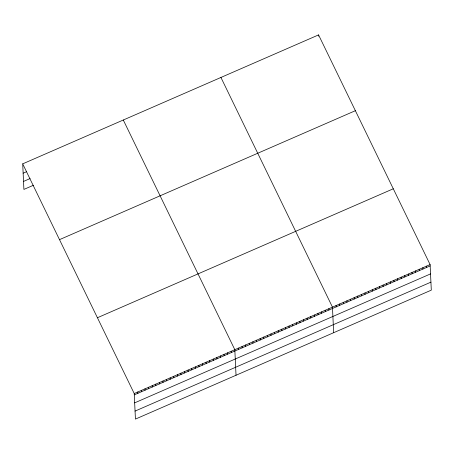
<?xml version="1.0" encoding="UTF-8"?>
<svg xmlns="http://www.w3.org/2000/svg" width="454" height="454" viewBox="0 0 454 454"><rect width="100%" height="100%" fill="white"/><g stroke="black" fill="none" stroke-linecap="round" stroke-linejoin="round"><path stroke-width="0.68" d="M22.7 163.854L318.566 34.907L430.097 264.58L431.3 290.146L135.434 419.093L134.225 393.533L22.7 163.854L23.903 189.42L33.488 185.243M23.137 173.184L26.735 171.618M23.529 181.424L30.117 178.553M59.502 239.65L355.374 110.697M97.423 317.738L393.289 188.79M134.225 393.533L430.097 264.58M134.288 394.861L430.159 265.908M134.668 402.857L430.534 273.904M135.054 411.097L430.925 282.144M220.933 77.458L332.459 307.137L333.662 332.697M123.295 120.015L234.82 349.688L236.029 375.254M426.476 266.158L426.539 267.485M422.861 267.735L422.924 269.063M419.246 269.307L419.309 270.635M415.631 270.885L415.694 272.213M412.016 272.462L412.079 273.79M408.396 274.034L408.458 275.362M404.781 275.612L404.843 276.94M401.166 277.19L401.228 278.518M397.551 278.767L397.613 280.095M393.93 280.339L393.998 281.667M390.315 281.917L390.378 283.245M386.7 283.495L386.763 284.823M383.085 285.067L383.148 286.395M379.47 286.644L379.533 287.972M375.85 288.222L375.912 289.55M372.235 289.8L372.297 291.127M368.62 291.372L368.682 292.699M365.005 292.949L365.067 294.277M361.39 294.527L361.452 295.855M357.769 296.099L357.831 297.432M354.154 297.676L354.216 299.004M350.539 299.254L350.601 300.582M346.924 300.832L346.987 302.16M343.309 302.404L343.372 303.732M339.688 303.981L339.751 305.309M336.074 305.559L336.136 306.887M318.566 34.907L318.629 36.235M328.844 308.709L328.906 310.037M325.229 310.286L325.291 311.614M321.608 311.864L321.67 313.192M317.993 313.436L318.055 314.764M314.378 315.014L314.44 316.342M310.763 316.591L310.825 317.919M307.142 318.169L307.205 319.497M303.527 319.741L303.59 321.069M299.912 321.319L299.975 322.646M296.297 322.896L296.36 324.224M292.682 324.468L292.745 325.796M289.062 326.046L289.124 327.374M285.447 327.623L285.509 328.951M281.832 329.201L281.894 330.529M278.217 330.773L278.279 332.101M274.602 332.351L274.664 333.679M270.981 333.928L271.044 335.256M267.366 335.5L267.429 336.834M263.751 337.078L263.814 338.406M260.136 338.656L260.199 339.984M256.521 340.233L256.584 341.561M252.901 341.805L252.963 343.133M249.286 343.383L249.348 344.711M245.671 344.961L245.733 346.289M242.056 346.538L242.118 347.866M238.435 348.11L238.503 349.438M231.228 351.254L231.29 352.582M227.636 352.82L227.698 354.148M224.043 354.387L224.106 355.715M220.451 355.953L220.513 357.281M216.859 357.519L216.921 358.847M213.267 359.08L213.329 360.414M209.674 360.646L209.737 361.974M206.082 362.213L206.144 363.541M202.49 363.779L202.552 365.107M198.897 365.345L198.96 366.673M195.299 366.911L195.368 368.239M191.707 368.478L191.77 369.806M188.115 370.044L188.177 371.372M184.523 371.61L184.585 372.938M180.93 373.177L180.993 374.505M177.338 374.743L177.401 376.071M173.746 376.309L173.808 377.637M170.154 377.87L170.216 379.204M166.561 379.436L166.624 380.764M162.969 381.002L163.031 382.33M159.377 382.569L159.439 383.897M155.784 384.135L155.847 385.463M152.192 385.701L152.255 387.029M148.6 387.268L148.662 388.596M145.002 388.834L145.07 390.162M141.41 390.4L141.472 391.728M137.817 391.967L137.88 393.295"/></g></svg>
